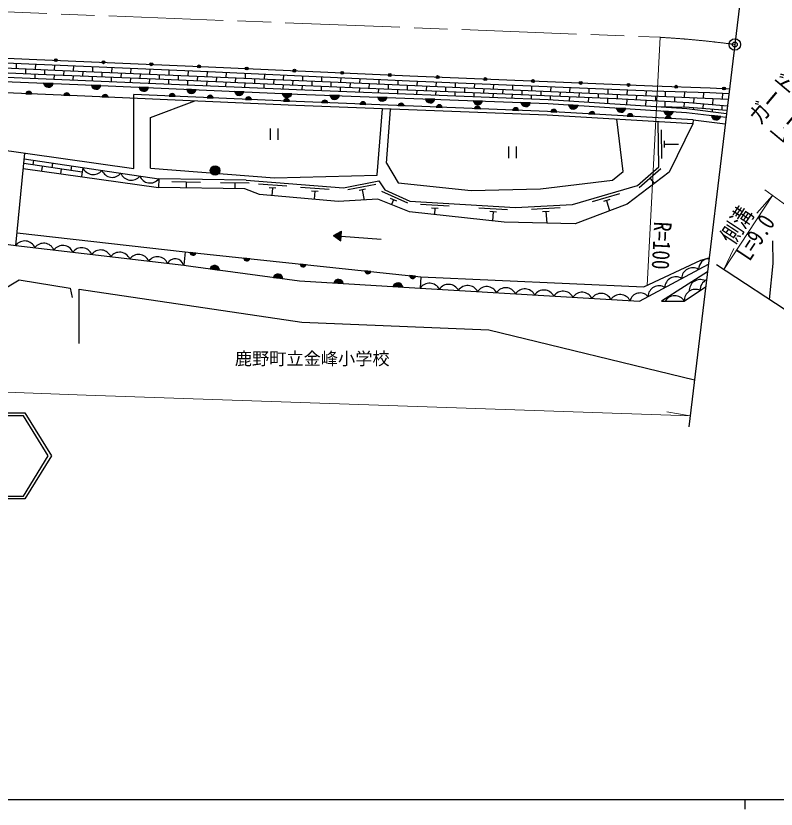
# Model space of a CAD drawing. Units: millimetres at full size, sheet at 1:1000; details may follow other scales. Extents: x 40000 to 680000, y 20000 to 380000.
# Drawn here: x 291675 to 371262, y 204000 to 286991 of the extents above; entities that cross this region are included whole.
import ezdxf
from ezdxf.enums import TextEntityAlignment as Align

# ---------------------------------------------------------------- set-up
doc = ezdxf.new("R2010")
doc.units = ezdxf.units.MM
doc.header["$LTSCALE"] = 1000
doc.header["$PDMODE"] = 32
doc.header["$PDSIZE"] = 500
doc.linetypes.add('CHAIN', pattern=[18.5, 12, -1.5, 3.5, -1.5])
for name, color, linetype, lineweight in [('M-BGD', 7, 'Continuous', 25), ('M-BMK', 2, 'CHAIN', 13), ('M-BMK-OTRS', 5, 'Continuous', 25), ('M-BMK-SRVR', 3, 'Continuous', 25), ('M-STR-HTXT', 7, 'Continuous', 13), ('M-STR-STRC', 7, 'Continuous', 25), ('M-TTL-BAND', 7, 'Continuous', 25)]:
    doc.layers.add(name, color=color, linetype=linetype, lineweight=lineweight)
doc.layers.add('M-BMK-HTXT', color=7, linetype='Continuous')
doc.layers.add('M-OTRS', color=6, linetype='Continuous')
doc.styles.add('ＭＳ ゴシック', font='')
doc.styles.get('ＭＳ ゴシック').set_extended_font_data('MS Gothic')

msp = doc.modelspace()

# ---------------------------------------------------------------- hatches: boundary and pattern name
at = {"layer": 'M-BGD'}
for points in [[(295709, 282358, -0.41421), (295865, 282501, -0.41421), (296009, 282345, -1)], [(300704, 282143, -0.41421), (300860, 282287, -0.41421), (301004, 282131, -1)], [(305700, 281929, -0.41421), (305856, 282073, -0.41421), (305999, 281916, -1)], [(310695, 281715, -0.41421), (310851, 281858, -0.41421), (310995, 281702, -1)], [(315690, 281491, -0.41421), (315847, 281634, -0.41421), (315990, 281477, -1)], [(320685, 281264, -0.41421), (320841, 281407, -0.41421), (320985, 281250, -1)], [(325680, 281037, -0.41421), (325836, 281180, -0.41421), (325979, 281023, -1)], [(330675, 280810, -0.41421), (330831, 280953, -0.41421), (330974, 280796, -1)], [(335670, 280594, -0.41421), (335826, 280738, -0.41421), (335970, 280582, -1)], [(340666, 280388, -0.41421), (340822, 280531, -0.41421), (340965, 280375, -1)], [(295572, 279909, -0.82183), (294582, 279950)], [(300567, 279699, -0.82183), (299578, 279742)], [(345661, 280181, -0.41421), (345817, 280325, -0.41421), (345961, 280169, -1)], [(350657, 279975, -0.41421), (350813, 280118, -0.41421), (350957, 279962, -1)], [(355653, 279768, -0.41421), (355809, 279912, -0.41421), (355953, 279756, -1)], [(360649, 279581, -0.41421), (360804, 279726, -0.41421), (360949, 279572, -1)], [(293330, 278818), (292704, 278844, -0.84072)], [(297326, 278652), (296701, 278678, -0.84072)], [(305563, 279483, -0.82183), (304573, 279525)], [(307711, 278602), (308336, 278575, 0.84072)], [(310558, 279267, -0.82183), (309568, 279309)], [(315553, 279050, -0.82183), (314563, 279093)], [(320549, 278834, -0.82183), (319559, 278877)], [(365646, 279396, -0.41421), (365803, 279539, -0.41421), (365945, 279381, -1)], [(300697, 278507), (301322, 278480, 0.84072)], [(311707, 278428), (312333, 278401, 0.84072)], [(315704, 278254), (316329, 278227, 0.84072)], [(319700, 278080), (320325, 278053, 0.84072)], [(324322, 277893), (323696, 277917, -0.84072)], [(325545, 278643, -0.82183), (324555, 278680)], [(330541, 278454, -0.82183), (329551, 278492)], [(335538, 278266, -0.82183), (334548, 278303)], [(340534, 278078, -0.82183), (339544, 278115)], [(328319, 277735), (327693, 277760, -0.84072)], [(332316, 277577), (331690, 277602, -0.84072)], [(336313, 277420), (335687, 277445, -0.84072)], [(340309, 277262), (339684, 277287, -0.84072)], [(344306, 277105), (343681, 277129, -0.84072)], [(345531, 277889, -0.82183), (344541, 277926)], [(348302, 276930), (347678, 276966, -0.84072)], [(350523, 277613, -0.82183), (349534, 277679)], [(355512, 277285, -0.82183), (354523, 277350)], [(352296, 276700), (351671, 276736, -0.84072)], [(356289, 276470), (355664, 276506, -0.84072)], [(360501, 276956, -0.82183), (359512, 277022)], [(360283, 276241), (359658, 276276, -0.84072)], [(365476, 276461, -0.82183), (364491, 276572)], [(312032, 270814, -0.41421), (312532, 271314, -0.41421), (313032, 270814, -1)], [(325771, 264456), (324933, 264021), (325691, 263460)], [(309909, 262238), (310532, 262173, -0.84072)], [(315537, 261646), (316159, 261580, -0.84072)], [(312017, 260535, -0.82183), (312998, 260401)], [(321432, 261025), (322055, 260959, -0.84072)], [(318630, 259634, -0.82183), (319611, 259500)], [(328218, 260310), (328841, 260245, -0.84072)], [(332890, 259818), (333513, 259753, -0.84072)], [(324953, 259048, -0.82183), (325942, 258989)], [(331184, 258677, -0.82183), (332173, 258618)]]:
    msp.add_hatch(color=256, dxfattribs=at).paths.add_polyline_path(points)

# ---------------------------------------------------------------- linework, layer by layer
for p, q in [((291717, 282030), (291693, 281491)), ((292692, 281446), (292671, 280964)), ((293715, 281943), (293692, 281400)), ((294691, 281355), (294670, 280879)), ((295713, 281857), (295690, 281310)), ((297711, 281771), (297688, 281223)), ((299709, 281686), (299686, 281138)), ((301708, 281600), (301684, 281053)), ((303706, 281514), (303682, 280968)), ((305704, 281428), (305681, 280883)), ((307702, 281343), (307679, 280798)), ((293671, 280921), (293651, 280457)), ((295669, 280838), (295650, 280373)), ((296689, 281265), (296669, 280797)), ((297668, 280756), (297648, 280290)), ((298687, 281180), (298667, 280715)), ((299666, 280674), (299646, 280205)), ((300685, 281095), (300665, 280633)), ((301664, 280592), (301644, 280118)), ((302683, 281010), (302664, 280551)), ((303663, 280510), (303642, 280031)), ((304681, 280925), (304662, 280469)), ((306680, 280840), (306660, 280387)), ((308678, 280755), (308658, 280301)), ((309700, 281257), (309677, 280713)), ((310676, 280670), (310656, 280214)), ((311698, 281171), (311675, 280628)), ((312673, 280586), (312652, 280127)), ((313696, 281081), (313672, 280545)), ((315694, 280990), (315670, 280462)), ((317692, 280899), (317669, 280379)), ((319690, 280809), (319667, 280296)), ((321688, 280718), (321665, 280214)), ((323686, 280627), (323664, 280131)), ((325684, 280536), (325662, 280048)), ((295572, 279909), (294582, 279950)), ((300567, 279699), (299578, 279742)), ((305661, 280428), (305640, 279944)), ((307659, 280344), (307638, 279857)), ((309657, 280257), (309636, 279770)), ((311656, 280171), (311635, 279683)), ((313651, 280084), (313629, 279596)), ((314671, 280503), (314650, 280040)), ((315649, 279997), (315627, 279509)), ((316670, 280420), (316648, 279953)), ((317647, 279910), (317625, 279422)), ((318668, 280338), (318646, 279866)), ((319645, 279823), (319623, 279335)), ((320666, 280255), (320645, 279779)), ((321644, 279735), (321621, 279250)), ((322664, 280172), (322643, 279691)), ((324663, 280089), (324641, 279603)), ((326661, 280007), (326639, 279514)), ((327682, 280445), (327660, 279965)), ((328659, 279922), (328637, 279426)), ((329680, 280355), (329658, 279878)), ((330657, 279833), (330635, 279338)), ((331678, 280264), (331656, 279789)), ((332655, 279745), (332633, 279253)), ((333676, 280176), (333656, 279700)), ((335674, 280094), (335654, 279612)), ((337673, 280011), (337652, 279524)), ((339671, 279928), (339650, 279435)), ((341669, 279846), (341648, 279347)), ((343667, 279763), (343647, 279258)), ((345666, 279681), (345645, 279170)), ((305563, 279483), (304573, 279525)), ((310558, 279267), (309568, 279309)), ((315553, 279050), (314563, 279093)), ((320549, 278834), (319559, 278877)), ((323642, 279647), (323620, 279171)), ((325640, 279559), (325618, 279092)), ((327638, 279470), (327617, 279014)), ((329636, 279382), (329615, 278935)), ((331634, 279294), (331614, 278856)), ((333636, 279212), (333618, 278777)), ((334655, 279656), (334635, 279172)), ((335634, 279132), (335617, 278698)), ((336653, 279568), (336634, 279092)), ((337633, 279051), (337615, 278620)), ((338651, 279479), (338632, 279011)), ((339631, 278971), (339613, 278541)), ((340649, 279391), (340630, 278931)), ((341630, 278891), (341612, 278462)), ((342648, 279302), (342629, 278850)), ((344646, 279214), (344627, 278765)), ((346644, 279125), (346625, 278678)), ((347664, 279598), (347643, 279081)), ((348642, 279037), (348623, 278592)), ((349662, 279515), (349641, 278994)), ((350640, 278950), (350621, 278505)), ((351661, 279433), (351639, 278906)), ((352638, 278862), (352620, 278419)), ((353659, 279350), (353637, 278819)), ((355657, 279268), (355635, 278731)), ((357655, 279185), (357633, 278644)), ((359654, 279114), (359636, 278556)), ((361653, 279048), (361634, 278469)), ((363652, 278982), (363632, 278381)), ((365650, 278895), (365620, 278294)), ((292704, 278844), (293330, 278818)), ((296701, 278678), (297326, 278652)), ((300697, 278507), (301322, 278480)), ((304028, 271018), (304028, 278774)), ((305778, 276359), (310397, 278085)), ((307711, 278602), (308336, 278575)), ((311707, 278428), (312333, 278401)), ((315704, 278254), (316329, 278227)), ((319700, 278080), (320325, 278053)), ((325545, 278643), (324555, 278680)), ((330541, 278454), (329551, 278492)), ((335538, 278266), (334548, 278303)), ((340534, 278078), (339544, 278115)), ((343628, 278808), (343610, 278383)), ((345626, 278721), (345609, 278304)), ((347624, 278635), (347607, 278220)), ((349622, 278549), (349603, 278090)), ((351620, 278462), (351600, 277960)), ((353619, 278376), (353596, 277830)), ((354636, 278775), (354618, 278331)), ((355616, 278276), (355592, 277700)), ((356634, 278688), (356615, 278220)), ((357613, 278165), (357589, 277571)), ((358637, 278600), (358621, 278109)), ((359619, 278053), (359601, 277488)), ((360635, 278512), (360618, 277998)), ((362633, 278425), (362615, 277874)), ((364621, 278338), (364591, 277713)), ((323696, 277917), (324322, 277893)), ((327693, 277760), (328319, 277735)), ((329514, 270348), (330049, 277266)), ((330461, 271573), (330897, 277201)), ((331690, 277602), (332316, 277577)), ((335687, 277445), (336313, 277420)), ((339684, 277287), (340309, 277262)), ((345531, 277889), (344541, 277926)), ((350523, 277613), (349534, 277679)), ((355512, 277285), (354523, 277350)), ((360601, 277472), (360598, 277375)), ((361617, 277942), (361601, 277456)), ((362600, 277412), (362593, 277208)), ((363613, 277793), (363598, 277331)), ((364568, 277253), (364554, 276971)), ((365588, 277631), (365565, 277173)), ((343681, 277129), (344306, 277105)), ((347678, 276966), (348302, 276930)), ((351671, 276736), (352296, 276700)), ((355664, 276506), (356289, 276470)), ((360501, 276956), (359512, 277022)), ((365476, 276461), (364491, 276572)), ((305778, 271059), (305778, 276359)), ((359658, 276276), (360283, 276241)), ((362575, 276109), (362552, 275709)), ((362575, 276109), (365934, 275704)), ((318307, 275205), (318307, 274005)), ((319107, 275205), (319107, 274005)), ((359226, 275056), (359264, 272056)), ((359541, 273910), (359550, 273210)), ((343239, 273321), (343239, 272121)), ((344039, 273321), (344039, 272121)), ((359545, 273560), (361045, 273579)), ((291679, 262982), (292606, 272631)), ((298624, 270647), (292501, 271535)), ((292548, 272034), (306625, 269937)), ((293490, 271392), (293561, 271883)), ((295469, 271104), (295540, 271588)), ((292453, 271037), (306610, 269037)), ((294409, 270761), (294480, 271248)), ((296389, 270481), (296459, 270961)), ((297449, 270817), (297518, 271293)), ((298691, 271119), (298557, 270175)), ((359188, 270974), (356931, 268998)), ((306625, 269937), (306610, 269037)), ((315799, 269789), (306625, 269937)), ((358059, 269986), (358455, 269534)), ((310999, 269566), (308000, 269614)), ((309499, 269590), (309490, 268990)), ((316094, 269484), (313095, 269533)), ((314595, 269508), (314585, 268908)), ((320050, 269160), (317059, 269391)), ((318880, 268949), (318183, 269003)), ((318532, 268976), (318471, 268195)), ((324477, 268817), (321486, 269049)), ((329356, 269363), (326413, 268784)), ((323308, 268607), (322610, 268661)), ((322959, 268634), (322894, 267801)), ((328286, 268847), (327599, 268712)), ((327942, 268779), (328149, 267727)), ((332710, 267388), (329979, 268629)), ((354871, 268381), (351989, 267548)), ((331539, 267590), (330902, 267880)), ((331221, 267735), (330995, 267239)), ((337038, 267068), (334044, 267253)), ((353849, 267774), (353177, 267579)), ((353513, 267676), (353829, 266584)), ((335872, 266840), (335174, 266883)), ((335523, 266861), (335483, 266209)), ((343149, 266693), (340155, 266877)), ((341983, 266464), (341284, 266507)), ((341634, 266485), (341576, 265552)), ((348649, 266898), (345653, 266734)), ((347517, 266536), (346818, 266497)), ((347167, 266516), (347249, 265303)), ((324933, 264021), (325771, 264456)), ((324933, 264021), (325691, 263460)), ((325691, 263460), (325771, 264456)), ((325731, 263958), (329918, 263625)), ((289841, 263200), (291679, 262982)), ((291679, 262982), (309242, 260900)), ((309406, 262291), (309242, 260900)), ((310532, 262173), (309909, 262238)), ((316159, 261580), (315537, 261646)), ((322055, 260959), (321432, 261025)), ((312017, 260535), (312998, 260401)), ((328841, 260245), (328218, 260310)), ((333513, 259753), (332890, 259818)), ((318630, 259634), (319611, 259500)), ((324953, 259048), (325942, 258989)), ((334080, 259693), (334010, 258509)), ((331184, 258677), (332173, 258618))]:
    msp.add_line(p, q, dxfattribs=at)
for points in [[(66768, 278163), (74364, 276505), (84464, 274947), (90713, 274570), (99151, 274630), (109340, 275293), (119278, 276391), (141200, 279465), (172438, 283363), (178824, 284232), (187231, 285076), (194628, 285581), (200995, 285728), (206999, 285750), (213525, 285510), (221444, 285089), (245469, 284112), (267961, 283069), (293043, 281972), (311813, 281166), (332887, 280209), (358301, 279158), (364335, 278960), (366315, 278863)], [(66912, 278644), (74455, 276997), (84517, 275445), (90726, 275070), (99133, 275130), (109296, 275791), (119216, 276887), (141134, 279960), (172373, 283858), (178765, 284729), (187189, 285574), (194606, 286081), (200988, 286228), (207007, 286250), (213547, 286010), (221468, 285588), (245491, 284611), (267984, 283569), (293065, 282471), (311835, 281666), (332908, 280708), (358320, 279658), (364355, 279460), (366375, 279360)], [(85858, 272259), (86945, 272146), (95719, 272146), (108202, 272634), (118714, 273759), (131790, 275473), (143497, 277201), (162904, 279875), (171151, 281075), (179121, 282099), (184130, 282647), (189659, 283033), (193619, 283282), (199703, 283476), (206550, 283576), (216488, 283280), (233943, 282493), (249557, 281779), (272332, 280864), (298156, 279803), (321142, 278809), (347413, 277818), (361877, 276866), (366018, 276400)], [(237318, 283377), (248575, 282865), (265493, 282148), (279118, 281544), (293996, 280907), (307149, 280367), (320370, 279792), (331834, 279285), (342852, 278841), (354524, 278337), (362139, 277913), (366161, 277584)], [(246087, 283564), (261155, 282802), (275987, 282200), (296570, 281270), (312263, 280603), (327878, 279956), (347688, 279079), (366244, 278267)], [(362552, 275709), (347308, 276586), (320994, 277623), (298106, 278620), (272227, 279695), (249682, 280668), (234038, 281341), (206756, 282516), (199717, 282526), (193664, 282333), (189722, 282085), (184215, 281701), (179233, 281156), (171280, 280134), (163038, 278934), (143920, 276545), (132125, 274940), (118908, 273106), (108290, 271885), (96401, 271222), (88498, 271636), (85858, 272259)], [(234109, 282989), (249753, 282316), (272296, 281344), (298176, 280269), (321063, 279272), (347394, 278234), (361924, 277288), (366065, 276789)], [(267248, 279910), (271109, 276402), (274654, 275168), (304028, 271018)], [(362575, 276109), (347327, 276986), (321011, 278023), (304028, 278763)], [(358620, 277503), (362162, 277447), (366106, 277130)], [(362552, 275709), (360064, 270647), (355669, 267277), (350223, 265225), (342806, 265419), (332875, 266491), (329572, 267805), (325422, 267576), (317173, 268311), (315628, 268892), (306610, 269037)], [(315799, 269789), (325970, 269003), (329683, 269733), (330314, 268806), (332920, 267622), (343971, 266943), (349944, 267269), (356748, 269237), (358975, 271186), (358915, 275918)], [(330461, 271573), (331680, 269523), (339326, 268728), (346606, 268890), (354122, 269803), (355241, 270716), (354583, 276168)], [(305778, 271059), (318748, 270049), (329513, 270340), (329514, 270348)], [(291806, 264304), (309406, 262291), (334080, 259693), (357425, 258637), (363381, 261435), (364243, 261674)], [(370895, 263439), (370930, 261082), (370535, 257320)], [(309242, 260900), (309990, 260812), (321365, 259261), (334010, 258509)], [(334010, 258509), (356945, 257145), (364165, 261030)], [(364065, 260203), (359275, 257145), (361651, 257145), (363877, 258642)], [(289957, 258167), (292026, 259387), (297375, 258509), (297566, 257540)], [(298311, 252721), (298311, 258389), (321597, 254936), (341191, 254159), (362703, 248912)]]:
    msp.add_lwpolyline(points, dxfattribs=at)
for centre, radius in [((295859, 282351), 150), ((300854, 282137), 150), ((305849, 281923), 150), ((310845, 281708), 150), ((315840, 281484), 150), ((320835, 281257), 150), ((325830, 281030), 150), ((330824, 280803), 150), ((335820, 280588), 150), ((340815, 280382), 150), ((345811, 280175), 150), ((350807, 279969), 150), ((355803, 279762), 150), ((360799, 279577), 150), ((365796, 279389), 150), ((312532, 270814), 500)]:
    msp.add_circle(centre, radius, dxfattribs=at)
for centre, radius, start, end in [((295081, 280027), 505, 188.81756, 346.47575), ((300077, 279818), 505, 188.69392, 346.35211), ((293015, 278777), 318, 7.51165, 167.72938), ((297011, 278611), 318, 7.51165, 167.72938), ((305072, 279602), 505, 188.69392, 346.35211), ((308021, 278534), 318, 7.39803, 167.61576), ((310067, 279386), 505, 188.69392, 346.35211), ((315063, 279170), 505, 188.69392, 346.35211), ((320058, 278954), 505, 188.69392, 346.35211), ((301007, 278439), 318, 7.39803, 167.61576), ((312018, 278360), 318, 7.39803, 167.61576), ((316014, 278186), 318, 7.39803, 167.61576), ((320010, 278012), 318, 7.39803, 167.61576), ((324007, 277850), 318, 7.63374, 167.85147), ((325054, 278759), 505, 189.01162, 346.66981), ((330050, 278571), 505, 189.01162, 346.66981), ((335047, 278382), 505, 189.01162, 346.66981), ((340043, 278194), 505, 189.01162, 346.66981), ((328004, 277693), 318, 7.63374, 167.85147), ((332001, 277535), 318, 7.63374, 167.85147), ((335998, 277378), 318, 7.63374, 167.85147), ((339995, 277220), 318, 7.63374, 167.85147), ((343991, 277063), 318, 7.63374, 167.85147), ((345039, 278006), 505, 189.01162, 346.66981), ((347987, 276893), 318, 6.59905, 166.81679), ((350035, 277744), 505, 187.40395, 345.06215), ((355024, 277415), 505, 187.40395, 345.06215), ((351980, 276663), 318, 6.59905, 166.81679), ((355974, 276434), 318, 6.59905, 166.81679), ((360013, 277087), 505, 187.40395, 345.06215), ((359967, 276204), 318, 6.59905, 166.81679), ((364994, 276614), 505, 184.75802, 342.41621), ((299780, 271571), 1180, 202.55073, 320.50385), ((301766, 271256), 1160, 202.01248, 321.0421), ((303744, 270961), 1160, 202.01248, 321.0421), ((305723, 270666), 1160, 202.01248, 321.0421), ((292602, 262280), 1160, 23.72459, 142.75421), ((294588, 262045), 1160, 23.72459, 142.75421), ((296575, 261809), 1160, 23.72459, 142.75421), ((298561, 261574), 1160, 23.72459, 142.75421), ((300547, 261338), 1160, 23.72459, 142.75421), ((302533, 261103), 1160, 23.72459, 142.75421), ((304519, 260867), 1160, 23.72459, 142.75421), ((306505, 260632), 1160, 23.72459, 142.75421), ((308365, 260666), 907, 14.94553, 151.53326), ((310226, 262260), 318, 183.88013, 344.09786), ((315854, 261667), 318, 183.88013, 344.09786), ((364290, 260429), 1160, 92.85742, 177.80354), ((312494, 260371), 505, 3.40892, 161.06711), ((321749, 261046), 318, 183.88013, 344.09786), ((362529, 259481), 1160, 58.77392, 177.80354), ((319107, 259470), 505, 3.40892, 161.06711), ((328535, 260332), 318, 183.88013, 344.09786), ((333207, 259840), 318, 183.88013, 344.09786), ((325442, 258921), 505, 7.7667, 165.42489), ((331673, 258550), 505, 7.7667, 165.42489), ((334973, 257862), 1160, 27.08099, 146.11061), ((360768, 258533), 1160, 58.77392, 177.80354), ((363320, 258247), 1160, 64.41745, 183.44707), ((364469, 258331), 1160, 115.72726, 183.44707), ((336970, 257743), 1160, 27.08099, 146.11061), ((338966, 257624), 1160, 27.08099, 146.11061), ((340963, 257506), 1160, 27.08099, 146.11061), ((342959, 257387), 1160, 27.08099, 146.11061), ((344955, 257268), 1160, 27.08099, 146.11061), ((346952, 257149), 1160, 27.08099, 146.11061), ((348948, 257031), 1160, 27.08099, 146.11061), ((359007, 257586), 1160, 58.77392, 177.80354), ((362810, 257215), 1160, 64.41745, 183.44707), ((350945, 256912), 1160, 27.08099, 146.11061), ((352941, 256793), 1160, 27.08099, 146.11061), ((354938, 256674), 1160, 27.08099, 146.11061), ((357025, 256906), 1095, 41.39248, 164.28283), ((360651, 256556), 1160, 30.48519, 149.51481)]:
    msp.add_arc(centre, radius, start, end, dxfattribs=at)
at = {"layer": 'M-BMK'}
msp.add_line((208967, 290567), (359105, 284746), dxfattribs=at)
msp.add_arc((353503, 184903), 100000, 82.28079, 86.78859, dxfattribs=at)
at = {"layer": 'M-BMK-OTRS'}
for p, q in [((371026, 317923), (362111, 244003)), ((415359, 227810), (365014, 260955))]:
    msp.add_line(p, q, dxfattribs=at)
at = {"layer": 'M-BMK-SRVR'}
msp.add_circle((366935, 283997), 600, dxfattribs=at)
at = {"layer": 'M-OTRS'}
msp.add_point((366935, 283997), dxfattribs=at)
at = {"layer": 'M-STR-HTXT'}
for p, q in [((359105, 284746), (357761, 258795)), ((370876, 268191), (365780, 260451)), ((370876, 268191), (369254, 266348)), ((387993, 255844), (370064, 268777)), ((365780, 260451), (366831, 262669)), ((362249, 245141), (359831, 245567))]:
    msp.add_line(p, q, dxfattribs=at)
msp.add_lwpolyline([(59079, 252487), (64627, 250327), (72241, 248147), (77283, 247078), (84210, 246268), (100847, 246385), (145103, 246878), (180782, 248297), (202140, 249106), (215917, 249667), (226116, 249753), (241535, 249481), (299045, 247323), (362249, 245141)], dxfattribs=at)
at = {"layer": 'M-STR-STRC'}
for points in [[(292632, 236456), (287360, 236456), (284596, 240956), (287360, 245456), (292632, 245456), (295396, 240956)], [(284948, 240956), (287527, 236756), (292464, 236756), (295044, 240956), (292464, 245156), (287527, 245156)]]:
    msp.add_lwpolyline(points, close=True, dxfattribs=at)
at = {"layer": 'M-TTL-BAND'}
for p, q in [((40000, 205000), (579000, 205000)), ((368000, 205000), (368000, 204000))]:
    msp.add_line(p, q, dxfattribs=at)

# ---------------------------------------------------------------- texts
at = {"layer": 'M-BMK-HTXT', "style": 'ＭＳ ゴシック'}
msp.add_text('鹿野町立金峰小学校', height=1320, dxfattribs=at).set_placement((322699, 251133), align=Align.MIDDLE_CENTER)
at = {"layer": 'M-STR-HTXT', "style": 'ＭＳ ゴシック', "width": 0.8}
for s, rotation, p in [('ガード', 50.002, (371945, 277415)), ('レール', 50.002, (374078, 275302)), ('側溝', 56.641, (368371, 264293))]:
    msp.add_text(s, height=1833, rotation=rotation, dxfattribs=at).set_placement(p, align=Align.BOTTOM_CENTER)
msp.add_text('L=9.0', height=1833, rotation=56.641, dxfattribs=at).set_placement((368328, 264321), align=Align.TOP_CENTER)
msp.add_text('R=100', height=1833, rotation=267.036, dxfattribs=at).set_placement((357694, 260532), align=Align.BOTTOM_RIGHT)

doc.saveas('drawing.dxf')
